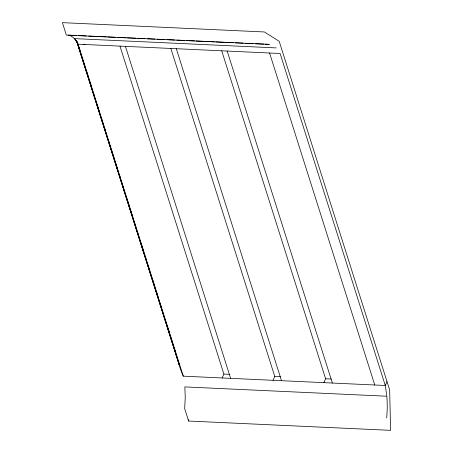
<?xml version="1.0" encoding="UTF-8"?>
<svg xmlns="http://www.w3.org/2000/svg" width="453" height="453" viewBox="0 0 453 453"><rect width="100%" height="100%" fill="white"/><g stroke="black" fill="none" stroke-linecap="round" stroke-linejoin="round"><path stroke-width="0.68" d="M222.151 377.961L223.884 374.076L119.977 46.127M273.017 380.31L274.75 376.42L170.849 48.471M323.889 382.655L325.622 378.765L221.715 50.821M387.009 381.596L385.282 385.486L386.771 395.605M68.822 35.119L76.591 35.476M78.709 35.572L86.478 35.934M88.595 36.03L96.364 36.387M97.78 36.455L106.257 36.846M107.667 36.908L115.436 37.265M117.553 37.367L126.03 37.758M127.44 37.82L135.917 38.211M137.327 38.279L145.096 38.635M147.219 38.732L154.988 39.094M157.106 39.19L164.875 39.547M166.993 39.643L174.762 40.006M176.88 40.102L184.648 40.459M186.766 40.555L194.535 40.917M195.945 40.98L204.422 41.37M205.838 41.438L214.309 41.829M215.724 41.891L224.195 42.282M225.611 42.35L233.38 42.707M235.498 42.803L243.267 43.165M245.384 43.262L253.153 43.618M255.271 43.715L263.748 44.105M265.158 44.173L269.399 44.366L66.342 35.102L62.395 22.65L264.382 31.965L279.195 41.308L389.642 389.897L390.605 430.35L188.618 421.035L184.671 408.583L185.254 397.315L184.835 386.907L386.822 396.222L386.992 398.3A46.217 17.542 -87.4 0 1 386.658 417.898M74.269 38.596L276.256 47.91M223.884 374.076L229.535 374.337M274.75 376.42L280.401 376.681M325.622 378.765L331.273 379.025M76.585 40.974L178.884 363.94A194.161 125.102 -17.6 0 0 183.289 376.171L385.282 385.486L280.096 53.499L78.109 44.184A52.61 19.966 -87.4 0 0 74.552 38.884L73.59 37.905A52.61 19.966 -87.4 0 0 68.477 35.158M85.158 44.507L83.777 44.32M74.552 38.884L74.615 38.941A42.01 15.946 -87.4 0 1 78.109 44.184L183.295 376.171M178.782 363.533L179.15 364.569L76.523 40.662M269.575 53.012L374.756 384.999M227.185 51.059L332.366 383.045M176.313 48.714L281.5 380.701M125.447 46.365L230.628 378.351M78.93 47.344L80 50.713M86.183 70.238L88.533 77.644M89.813 81.687L91.302 86.398M93.867 94.484L94.507 96.5M97.491 105.928L98.986 110.645M101.121 117.378L103.041 123.437M104.745 128.828L105.815 132.191M108.375 140.271L109.014 142.293M111.999 151.721L114.773 160.475M115.628 163.171L117.548 169.229M119.252 174.615L120.322 177.984M122.882 186.064L123.522 188.086M126.936 198.861L129.281 206.268M130.56 210.305L132.055 215.022M134.19 221.755L134.83 223.776M137.814 233.204L138.459 235.22M141.444 244.648L143.788 252.061M145.073 256.098L146.562 260.815M148.697 267.547L149.337 269.569M152.327 278.997L154.246 285.056M156.381 291.789L158.301 297.848M160.005 303.238L161.07 306.602M167.259 326.132L169.609 333.538M170.889 337.581L172.808 343.64M174.513 349.031L175.583 352.394M76.67 40.849L179.575 365.565M178.476 362.474L178.703 363.261L178.544 362.672M188.584 419.642L188.618 421.035"/></g></svg>
